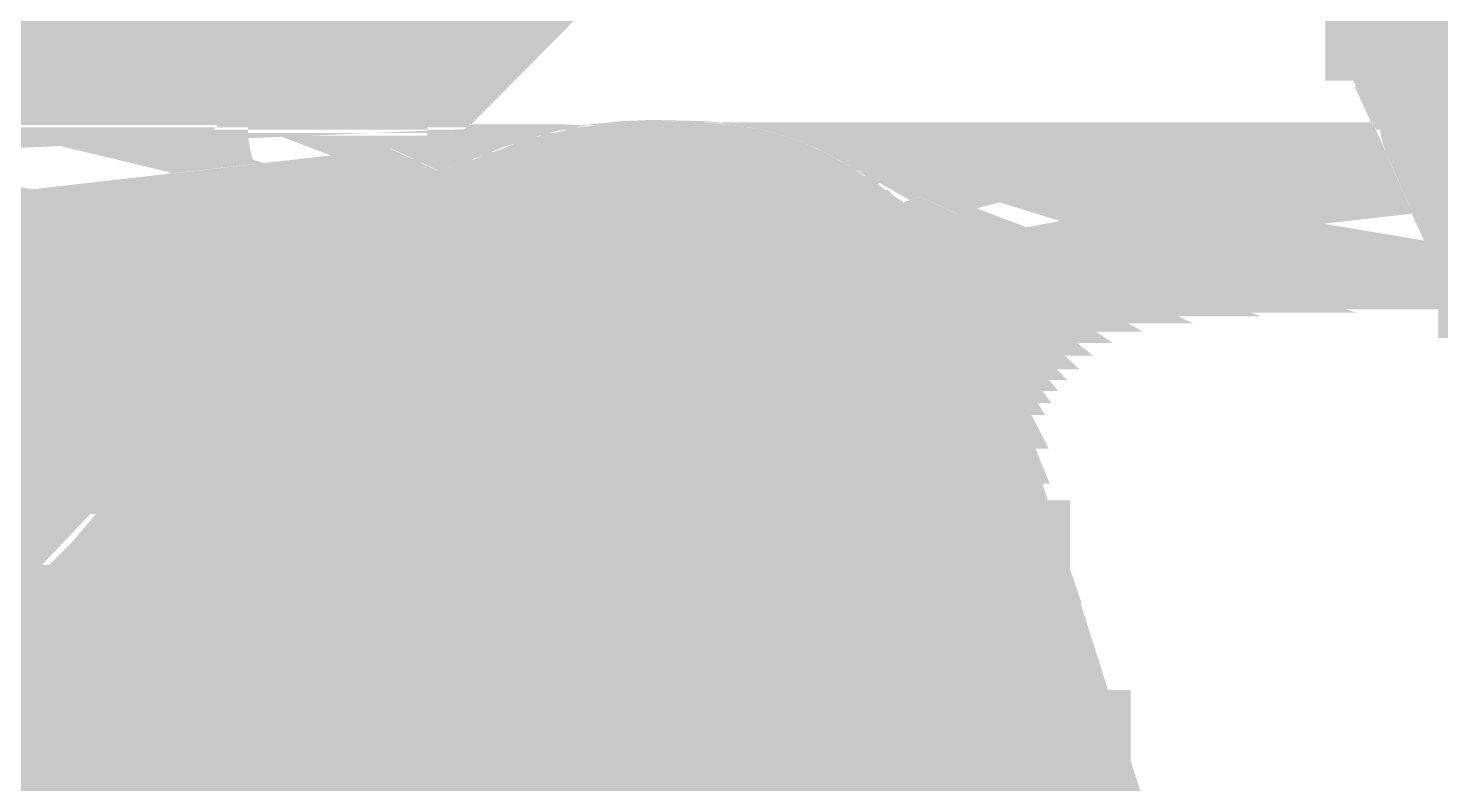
# Model space of a CAD drawing. Extents: x -22 to 239, y -29 to 162.
# Drawn here: x 188.385 to 189.171, y 33.23 to 33.651 of the extents above; entities that cross this region are included whole.
import ezdxf

# ---------------------------------------------------------------- set-up
doc = ezdxf.new("R2010")
doc.units = 0
doc.layers.add('2D_LINE_126', color=255, linetype='CONTINUOUS')

# ---------------------------------------------------------------- blocks, each defined once
blk = doc.blocks.new('SMOOTH_0$1')
at = {"const_width": 0.05}
blk.add_lwpolyline([(-0.025, 0, 1), (0.025, 0, 1)], format="xyb", close=True, dxfattribs=at)
blk = doc.blocks.new('DRAWING_129')
at = {"layer": '2D_LINE_126', "const_width": 0.1}
for points in [[(-9.930312, 1.294738), (-9.7633726667, 1.4710646667), (-9.5364433333, 1.700388), (-9.2981006667, 1.937172)], [(-9.0799826667, 1.7552093333), (-9.0436046667, 1.671046), (-9.0273226667, 1.6319833333), (-9.0134846667, 1.5998173333), (-8.9990093333, 1.5674533333), (-8.9807033333, 1.5276906667), (-8.94941, 1.4594446667)], [(-9.2212093333, 1.139012), (-9.2358506667, 1.1866513333), (-9.2504646667, 1.2324053333), (-9.2674326667, 1.2856733333), (-9.2840486667, 1.3379426667), (-9.29749, 1.3803533333), (-9.3201553333, 1.447264), (-9.3281666667, 1.4667626667), (-9.3378566667, 1.48556), (-9.3420826667, 1.4924093333), (-9.346764, 1.4989613333), (-9.3518773333, 1.5051826667), (-9.3574453333, 1.5110913333), (-9.36583, 1.5187953333), (-9.3747766667, 1.525846), (-9.3842593333, 1.5322166667), (-9.3925146667, 1.5368766667), (-9.4011326667, 1.5408753333), (-9.4066773333, 1.5429813333), (-9.412356, 1.5447346667), (-9.4181726667, 1.546132), (-9.4284546667, 1.5478553333), (-9.438864, 1.5487986667), (-9.4677333333, 1.549468), (-9.4813093333, 1.5488986667), (-9.494838, 1.5473613333), (-9.5082226667, 1.544862), (-9.5213953333, 1.5414153333), (-9.5344086667, 1.5369913333), (-9.550678, 1.5300486667), (-9.5663753333, 1.5218233333), (-9.5813706667, 1.5123786667), (-9.5956113333, 1.50174), (-9.6340173333, 1.4677646667), (-9.6694686667, 1.4305246667), (-9.7891713333, 1.2887653333), (-9.9259413333, 1.11)]]:
    blk.add_lwpolyline(points, dxfattribs=at)
for points in [[(-9.9639753333, 1.6700653333), (-9.9357553333, 1.700924), (-9.5369853333, 1.700924), (-9.567522, 1.6700653333)], [(-9.0429053333, 1.6713486667), (-9.0560213333, 1.7016933333), (-8.7091793333, 1.7016933333), (-8.693364, 1.6713486667)], [(-10.0330346667, 1.5939846667), (-9.9639753333, 1.6700653333), (-9.567522, 1.6700653333), (-9.642808, 1.5939846667)], [(-9.0429013333, 1.6713393333), (-9.0429053333, 1.671348), (-8.6933633333, 1.671348), (-8.6933593333, 1.6713393333)], [(-9.0266226667, 1.6322846667), (-9.0429013333, 1.6713393333), (-8.6933593333, 1.6713393333), (-8.6730046667, 1.6322846667)], [(-9.0429053333, 1.671348), (-9.0429053333, 1.6713486667), (-8.693364, 1.6713486667), (-8.6933633333, 1.671348)], [(-9.0127866667, 1.6001226667), (-9.0266226667, 1.6322846667), (-8.6730046667, 1.6322846667), (-8.656242, 1.6001226667)], [(-10.1440486667, 1.4716006667), (-10.0330346667, 1.5939846667), (-9.642808, 1.5939846667), (-9.7639146667, 1.4716006667)], [(-9.000698, 1.5730946667), (-9.0127866667, 1.6001226667), (-8.656242, 1.6001226667), (-8.642156, 1.5730946667)], [(-8.9983173333, 1.567772), (-9.000698, 1.5730946667), (-8.642156, 1.5730946667), (-8.6394526667, 1.567772)], [(-8.9800106667, 1.5280093333), (-8.9983173333, 1.567772), (-8.6394526667, 1.567772), (-8.6192633333, 1.5280093333)], [(-9.48125, 1.5481386667), (-9.4677266667, 1.5487053333), (-9.443266, 1.5481386667)], [(-9.4903986667, 1.5470986667), (-9.4821386667, 1.548038), (-9.4389073333, 1.548038), (-9.428552, 1.5470986667)], [(-9.4947253333, 1.5466066667), (-9.4903986667, 1.5470986667), (-9.428552, 1.5470986667), (-9.4256173333, 1.5466066667)], [(-9.4821386667, 1.548038), (-9.48125, 1.5481386667), (-9.443266, 1.5481386667), (-9.4389073333, 1.548038)], [(-9.5080566667, 1.544118), (-9.5012713333, 1.5453846667), (-9.4183253333, 1.5453846667), (-9.413052, 1.544118)], [(-9.5012713333, 1.5453846667), (-9.4947253333, 1.5466066667), (-9.4256173333, 1.5466066667), (-9.4183253333, 1.5453846667)], [(-9.521176, 1.5406846667), (-9.5151566667, 1.54226), (-9.4069253333, 1.54226), (-9.4027773333, 1.5406846667)], [(-9.5151566667, 1.54226), (-9.50851, 1.5439993333), (-9.412558, 1.5439993333), (-9.4069253333, 1.54226)], [(-9.50851, 1.5439993333), (-9.5080566667, 1.544118), (-9.413052, 1.544118), (-9.412558, 1.5439993333)], [(-9.5341353333, 1.5362793333), (-9.5226833333, 1.5401726667), (-9.401428, 1.5401726667), (-9.393038, 1.5362793333)], [(-9.5226833333, 1.5401726667), (-9.521176, 1.5406846667), (-9.4027773333, 1.5406846667), (-9.401428, 1.5401726667)], [(-9.5503513333, 1.52936), (-9.5451773333, 1.5315673333), (-9.3846593333, 1.5315673333), (-9.3813733333, 1.52936)], [(-9.5451773333, 1.5315673333), (-9.534326, 1.536198), (-9.3928633333, 1.536198), (-9.3846593333, 1.5315673333)], [(-9.534326, 1.536198), (-9.5341353333, 1.5362793333), (-9.393038, 1.5362793333), (-9.3928633333, 1.536198)], [(-9.5659953333, 1.521162), (-9.5582326667, 1.52523), (-9.375226, 1.52523), (-9.370064, 1.521162)], [(-9.5582326667, 1.52523), (-9.5503513333, 1.52936), (-9.3813733333, 1.52936), (-9.375226, 1.52523)], [(-8.9487173333, 1.459762), (-8.9800106667, 1.5280086667), (-8.6192633333, 1.5280086667), (-8.5846113333, 1.459762)], [(-8.9800106667, 1.5280086667), (-8.9800106667, 1.5280093333), (-8.6192633333, 1.5280093333), (-8.6192633333, 1.5280086667)], [(-9.5809386667, 1.51175), (-9.5706746667, 1.5182146667), (-9.366324, 1.5182146667), (-9.359288, 1.51175)], [(-9.5706746667, 1.5182146667), (-9.5659953333, 1.521162), (-9.370064, 1.521162), (-9.366324, 1.5182146667)], [(-9.590404, 1.5046793333), (-9.5825473333, 1.5105486667), (-9.3579806667, 1.5105486667), (-9.3524493333, 1.5046793333)], [(-9.5825473333, 1.5105486667), (-9.5809386667, 1.51175), (-9.359288, 1.51175), (-9.3579806667, 1.5105486667)], [(-9.59513, 1.501148), (-9.590404, 1.5046793333), (-9.3524493333, 1.5046793333), (-9.349548, 1.501148)], [(-9.5981273333, 1.4984966667), (-9.59513, 1.501148), (-9.349548, 1.501148), (-9.3473686667, 1.4984966667)], [(-9.613176, 1.4851846667), (-9.6054853333, 1.4919873333), (-9.342718, 1.4919873333), (-9.3385206667, 1.4851846667)], [(-9.6054853333, 1.4919873333), (-9.5981273333, 1.4984966667), (-9.3473686667, 1.4984966667), (-9.342718, 1.4919873333)], [(-9.633488, 1.467216), (-9.613176, 1.4851846667), (-9.3385206667, 1.4851846667), (-9.3292573333, 1.467216)], [(-10.1706366667, 1.44229), (-10.1440593333, 1.4715886667), (-9.763926, 1.4715886667), (-9.7916653333, 1.44229)], [(-10.1440593333, 1.4715886667), (-10.1440533333, 1.4715953333), (-9.76392, 1.4715953333), (-9.763926, 1.4715886667)], [(-10.1440533333, 1.4715953333), (-10.1440486667, 1.4716006667), (-9.7639146667, 1.4716006667), (-9.76392, 1.4715953333)], [(-9.6527353333, 1.4469966667), (-9.6342233333, 1.4664433333), (-9.3288593333, 1.4664433333), (-9.3208693333, 1.4469966667)], [(-9.6342233333, 1.4664433333), (-9.633488, 1.467216), (-9.3292573333, 1.467216), (-9.3288593333, 1.4664433333)], [(-9.6689006667, 1.430016), (-9.6527353333, 1.4469966667), (-9.3208693333, 1.4469966667), (-9.3151166667, 1.430016)], [(-10.2990233333, 1.301656), (-10.1706386667, 1.442288), (-9.7916673333, 1.442288), (-9.9248113333, 1.301656)], [(-10.1706386667, 1.442288), (-10.1706366667, 1.44229), (-9.7916653333, 1.44229), (-9.7916673333, 1.442288)], [(-9.7110366667, 1.380116), (-9.6689006667, 1.430016), (-9.3151166667, 1.430016), (-9.298214, 1.380116)], [(-9.7468426667, 1.3377126667), (-9.7110366667, 1.380116), (-9.298214, 1.380116), (-9.2847746667, 1.3377126667)], [(-9.7885773333, 1.288288), (-9.7468433333, 1.337712), (-9.2847746667, 1.337712), (-9.2690633333, 1.288288)], [(-9.7468433333, 1.337712), (-9.7468426667, 1.3377126667), (-9.2847746667, 1.3377126667), (-9.2847746667, 1.337712)], [(-10.2990253333, 1.3016546667), (-10.2990233333, 1.301656), (-9.9248113333, 1.301656), (-9.9248133333, 1.3016546667)], [(-10.3049, 1.295262), (-10.2990253333, 1.3016546667), (-9.9248133333, 1.3016546667), (-9.9308653333, 1.295262)], [(-9.790754, 1.285442), (-9.7885773333, 1.288288), (-9.2690633333, 1.288288), (-9.2681593333, 1.285442)], [(-9.8315086667, 1.232174), (-9.7907546667, 1.285442), (-9.2681586667, 1.285442), (-9.2511906667, 1.232174)], [(-9.7907546667, 1.285442), (-9.790754, 1.285442), (-9.2681593333, 1.285442), (-9.2681586667, 1.285442)], [(-9.8665086667, 1.1864273333), (-9.8315086667, 1.2321733333), (-9.2511906667, 1.2321733333), (-9.2365786667, 1.1864273333)], [(-9.8315086667, 1.2321733333), (-9.8315086667, 1.232174), (-9.2511906667, 1.232174), (-9.2511906667, 1.2321733333)], [(-9.9029433333, 1.1388046667), (-9.8665086667, 1.1864273333), (-9.2365786667, 1.1864273333), (-9.2219426667, 1.1388046667)]]:
    blk.add_lwpolyline(points, close=True, dxfattribs=at)
at = {"layer": '2D_LINE_126'}
for p in [(-9.567522, 1.6700653333), (-9.567522, 1.6700653333), (-9.0429053333, 1.6713486667), (-9.0429053333, 1.6713486667), (-9.0429053333, 1.671348), (-9.0429053333, 1.671348), (-9.0429013333, 1.6713393333), (-9.0429013333, 1.6713393333), (-9.0266226667, 1.6322846667), (-9.0266226667, 1.6322846667), (-9.642808, 1.5939846667), (-9.642808, 1.5939846667), (-9.0127866667, 1.6001226667), (-9.0127866667, 1.6001226667), (-9.000698, 1.5730946667), (-9.000698, 1.5730946667), (-8.9983173333, 1.567772), (-8.9983173333, 1.567772), (-9.4903986667, 1.5470986667), (-9.4903986667, 1.5470986667), (-9.4821386667, 1.548038), (-9.4821386667, 1.548038), (-9.48125, 1.5481386667), (-9.48125, 1.5481386667), (-9.4677266667, 1.5487053333), (-9.443266, 1.5481386667), (-9.443266, 1.5481386667), (-9.4389073333, 1.548038), (-9.4389073333, 1.548038), (-9.428552, 1.5470986667), (-9.428552, 1.5470986667), (-9.5226833333, 1.5401726667), (-9.5226833333, 1.5401726667), (-9.521176, 1.5406846667), (-9.521176, 1.5406846667), (-9.5151566667, 1.54226), (-9.5151566667, 1.54226), (-9.50851, 1.5439993333), (-9.50851, 1.5439993333), (-9.5080566667, 1.544118), (-9.5080566667, 1.544118), (-9.5012713333, 1.5453846667), (-9.5012713333, 1.5453846667), (-9.4947253333, 1.5466066667), (-9.4947253333, 1.5466066667), (-9.4256173333, 1.5466066667), (-9.4256173333, 1.5466066667), (-9.4183253333, 1.5453846667), (-9.4183253333, 1.5453846667), (-9.413052, 1.544118), (-9.413052, 1.544118), (-9.412558, 1.5439993333), (-9.412558, 1.5439993333), (-9.4069253333, 1.54226), (-9.4069253333, 1.54226), (-9.4027773333, 1.5406846667), (-9.4027773333, 1.5406846667), (-9.401428, 1.5401726667), (-9.401428, 1.5401726667), (-9.5451773333, 1.5315673333), (-9.5451773333, 1.5315673333), (-9.534326, 1.536198), (-9.534326, 1.536198), (-9.5341353333, 1.5362793333), (-9.5341353333, 1.5362793333), (-9.393038, 1.5362793333), (-9.393038, 1.5362793333), (-9.3928633333, 1.536198), (-9.3928633333, 1.536198), (-9.3846593333, 1.5315673333), (-9.3846593333, 1.5315673333), (-9.5582326667, 1.52523), (-9.5582326667, 1.52523), (-9.5503513333, 1.52936), (-9.5503513333, 1.52936), (-9.3813733333, 1.52936), (-9.3813733333, 1.52936), (-9.375226, 1.52523), (-9.375226, 1.52523), (-8.9800106667, 1.5280093333), (-8.9800106667, 1.5280093333), (-8.9800106667, 1.5280086667), (-8.9800106667, 1.5280086667), (-9.5706746667, 1.5182146667), (-9.5706746667, 1.5182146667), (-9.5659953333, 1.521162), (-9.5659953333, 1.521162), (-9.370064, 1.521162), (-9.370064, 1.521162), (-9.366324, 1.5182146667), (-9.366324, 1.5182146667), (-9.5825473333, 1.5105486667), (-9.5825473333, 1.5105486667), (-9.5809386667, 1.51175), (-9.5809386667, 1.51175), (-9.359288, 1.51175), (-9.359288, 1.51175), (-9.3579806667, 1.5105486667), (-9.3579806667, 1.5105486667), (-9.59513, 1.501148), (-9.59513, 1.501148), (-9.590404, 1.5046793333), (-9.590404, 1.5046793333), (-9.3524493333, 1.5046793333), (-9.3524493333, 1.5046793333), (-9.349548, 1.501148), (-9.349548, 1.501148), (-9.6054853333, 1.4919873333), (-9.6054853333, 1.4919873333), (-9.5981273333, 1.4984966667), (-9.5981273333, 1.4984966667), (-9.3473686667, 1.4984966667), (-9.3473686667, 1.4984966667), (-9.342718, 1.4919873333), (-9.342718, 1.4919873333), (-9.613176, 1.4851846667), (-9.613176, 1.4851846667), (-9.3385206667, 1.4851846667), (-9.3385206667, 1.4851846667), (-9.763926, 1.4715886667), (-9.763926, 1.4715886667), (-9.76392, 1.4715953333), (-9.76392, 1.4715953333), (-9.7639146667, 1.4716006667), (-9.7639146667, 1.4716006667), (-9.6342233333, 1.4664433333), (-9.6342233333, 1.4664433333), (-9.633488, 1.467216), (-9.633488, 1.467216), (-9.3292573333, 1.467216), (-9.3292573333, 1.467216), (-9.3288593333, 1.4664433333), (-9.3288593333, 1.4664433333), (-9.6527353333, 1.4469966667), (-9.6527353333, 1.4469966667), (-9.3208693333, 1.4469966667), (-9.3208693333, 1.4469966667), (-9.7916673333, 1.442288), (-9.7916673333, 1.442288), (-9.7916653333, 1.44229), (-9.7916653333, 1.44229), (-9.6689006667, 1.430016), (-9.6689006667, 1.430016), (-9.3151166667, 1.430016), (-9.3151166667, 1.430016), (-9.7110366667, 1.380116), (-9.7110366667, 1.380116), (-9.298214, 1.380116), (-9.298214, 1.380116), (-9.7468433333, 1.337712), (-9.7468433333, 1.337712), (-9.7468426667, 1.3377126667), (-9.7468426667, 1.3377126667), (-9.2847746667, 1.3377126667), (-9.2847746667, 1.3377126667), (-9.2847746667, 1.337712), (-9.2847746667, 1.337712), (-9.7885773333, 1.288288), (-9.7885773333, 1.288288), (-9.2690633333, 1.288288), (-9.2690633333, 1.288288), (-9.7907546667, 1.285442), (-9.7907546667, 1.285442), (-9.790754, 1.285442), (-9.790754, 1.285442), (-9.2681593333, 1.285442), (-9.2681586667, 1.285442), (-9.8315086667, 1.232174), (-9.8315086667, 1.232174), (-9.8315086667, 1.2321733333), (-9.8315086667, 1.2321733333), (-9.2511906667, 1.232174), (-9.2511906667, 1.232174), (-9.2511906667, 1.2321733333), (-9.2511906667, 1.2321733333), (-9.2365786667, 1.1864273333), (-9.2365786667, 1.1864273333)]:
    blk.add_blockref('SMOOTH_0$1', p, dxfattribs=at)

msp = doc.modelspace()

# ---------------------------------------------------------------- block references
msp.add_blockref('DRAWING_129', (198.2, 32))

doc.saveas('drawing.dxf')
